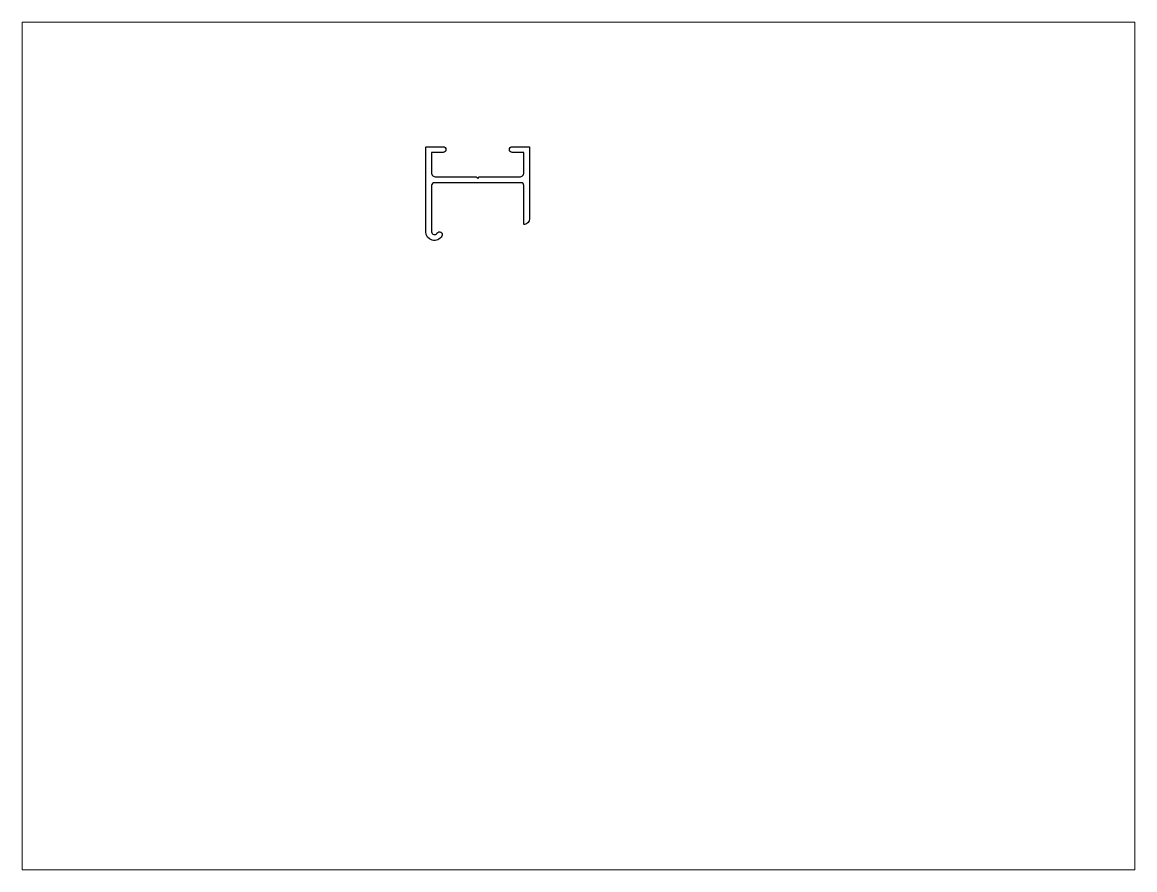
# Paper-space layout 'Layout1' of a CAD drawing. Extents: x 27 to 240, y 20 to 183.
# The model-space entities are those that its viewports show. They can reach past a viewport. Long polylines and large blocks are cut down to what shows.
import ezdxf

# ---------------------------------------------------------------- set-up
doc = ezdxf.new("R2010")
doc.units = 0
doc.header["$LTSCALE"] = 15
doc.layers.get('0').update_dxf_attribs({"linetype": 'CONTINUOUS'})

msp = doc.modelspace()

# ---------------------------------------------------------------- linework, layer by layer
at = {"color": 0}
msp.add_lwpolyline([(137.56, 204.59), (137.56, 233.79, -0.414214), (137.86, 234.09), (143.56, 234.09, -1), (143.56, 232.09), (139.56, 232.09), (139.56, 225.09, 0.414214), (141.06, 223.59), (155.06, 223.59), (155.56, 223.09), (156.06, 223.59), (170.06, 223.59, 0.414214), (171.56, 225.09), (171.56, 232.09), (167.56, 232.09, -1), (167.56, 234.09), (173.26, 234.09, -0.414214), (173.56, 233.79), (173.56, 209.09, -0.381966), (171.79, 207.1, -0.447214), (171.56, 207.3), (171.56, 220.59, 0.414214), (170.56, 221.59), (140.56, 221.59, 0.414214), (139.56, 220.59), (139.56, 204.59, 0.766514), (141.43, 204.09, -1), (143.16, 203.09, -0.766514)], format="xyb", close=True, dxfattribs=at)

psp = doc.layouts.get("Layout1")

# ---------------------------------------------------------------- viewports
at = {"layer": '0', "color": 0, "linetype": 'BYBLOCK', "ltscale": 0.05}
psp.add_viewport(center=(133.35, 101.6), size=(213.36, 162.56), view_center_point=(190.51, 130.3), view_height=293.8955, dxfattribs=at)

doc.saveas('drawing.dxf')
